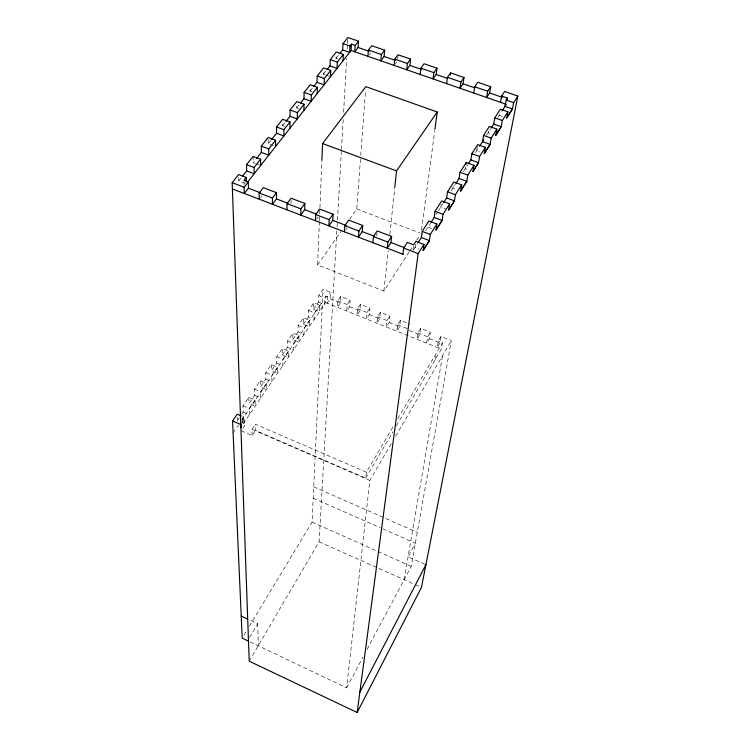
<?xml version="1.0" encoding="UTF-8"?>
<svg xmlns="http://www.w3.org/2000/svg" width="750" height="750" viewBox="0 0 750 750"><rect width="100%" height="100%" fill="white"/><g stroke="black" fill="none" stroke-linecap="round" stroke-linejoin="round"><path stroke-width="0.56" stroke-dasharray="3.75 2.81" d="M241.894 413.906L243.169 412.059L242.963 405.834L248.831 397.294L255.056 399.956L255.178 406.191L249 403.547L254.578 395.391L254.456 389.119L260.203 380.747L266.381 383.363L266.428 389.644L260.297 387.047L265.763 379.05L265.716 372.741L271.35 364.537L277.472 367.106L277.453 373.425L271.369 370.875L276.731 363.047L276.75 356.691L282.272 348.656L288.347 351.169L288.253 357.534L282.216 355.031L282.272 348.656M284.719 126.356L282.638 125.597L282.666 121.387M288.347 351.169L282.853 359.231L282.787 365.578L276.731 363.047M282.216 355.031L287.475 347.353L287.559 340.959L292.978 333.084L299.006 335.559L298.847 341.962L292.856 339.497L292.978 333.084M291 203.4L291.047 200.297M298.725 108.656L296.663 107.916L296.737 103.706M299.006 335.559L293.616 343.453L293.484 349.838L287.475 347.353M292.856 339.497L298.003 331.969L298.163 325.538L303.469 317.812L309.45 320.25L309.225 326.681L303.281 324.262L303.469 317.812M312.066 91.8L310.022 91.069L310.116 87.909M309.45 320.25L304.172 327.994L303.975 334.416L298.003 331.969M303.281 324.262L308.334 316.884L308.55 310.425L313.762 302.85L319.697 305.241L319.406 311.709L313.509 309.319L313.762 302.85M325.406 74.934L323.381 74.222L323.55 70.003M319.697 305.241L314.513 312.834L314.259 319.284L308.334 316.884M409.106 251.972L383.906 291.056L317.597 264.928L319.369 221.747M319.416 220.584L319.65 214.744M319.697 213.581L319.894 208.912M319.941 207.741L321.9 159.9M313.509 309.319L318.469 302.081L318.75 295.594L323.025 289.369L330.45 292.341L330.094 298.828L327.15 303.169L327.488 296.681L330.45 292.341M249.431 626.119L312.066 522.075L323.025 289.369M337.997 59.025L336 58.322L336.206 54.103M327.488 296.681L325.959 296.072L324.656 297.966L324.347 304.444L318.469 302.081M242.953 428.231L244.678 425.691L242.55 424.772L325.631 302.55L325.959 296.072M249.206 661.172L319.097 541.8L337.003 227.784M337.078 226.613L341.4 150.731M341.466 149.569L343.266 118.05M343.603 112.209L346.659 58.509M347.194 49.172L347.456 44.503M347.531 43.341L347.794 38.672M340.725 296.438L337.791 300.806L337.387 307.275L340.312 302.925L340.725 296.438L350.109 300.188L349.631 306.656L346.734 311.034L347.194 304.575L350.109 300.188M349.491 219.412L356.794 208.978L360.656 156.544M360.741 155.381L365.541 90.131M360.469 304.331L357.581 308.728L357.056 315.178L359.925 310.781L360.469 304.331L369.928 308.1L369.328 314.55L366.478 318.966L367.059 312.525L369.928 308.1M376.716 236.072L377.006 233.006M397.613 58.978L398.016 54.778M380.372 312.272L377.522 316.716L376.875 323.137L379.706 318.703L380.372 312.272L389.906 316.078L389.175 322.5L386.372 326.953L387.084 320.55L389.906 316.078M383.906 291.056L388.153 250.612M389.85 234.441L394.828 187.069M366.384 472.162L255.366 424.209L255.487 430.369L365.747 478.125L366.384 472.162L393.647 425.775M250.219 641.944L346.641 687.863L369.844 480.431L392.119 442.2M400.425 320.278L397.631 324.769L396.853 331.163L399.628 326.691L400.425 320.278L410.034 324.122M412.987 249.9L413.503 245.822M415.463 244.388L415.069 247.444L419.1 248.981M421.537 229.941L434.775 130.509M420.647 328.359L417.891 332.887L416.981 339.253L419.719 334.734L420.647 328.359L430.331 332.222L429.337 338.588L426.628 343.125L427.603 336.769L430.331 332.222M441.225 204.037L440.775 207.112L445.706 208.941M453.159 186.122L452.841 188.184L456.741 189.619M465.591 166.641L465.253 168.713L468.553 169.903M435.272 359.484L436.312 353.166M441.019 336.488L438.319 341.062L437.278 347.409L439.959 342.844L441.019 336.488L451.331 340.613L411.234 566.362L366.356 650.775M396.384 425.841L441.384 349.059L442.453 342.712L438.319 341.062M477.347 146.7L476.634 150.853L479.906 152.016M404.147 579.694L442.547 355.678M488.559 130.641L488.194 132.713L492.506 134.241M346.641 687.863L363.066 656.953M395.634 436.163L451.331 340.613M397.791 418.716L442.453 342.712M365.747 478.125L392.85 431.878M249.6 637.397L257.756 623.644L249.488 619.894M244.012 635.128L246.422 631.125M413.409 250.05L417.366 243.844M425.597 230.934L430.472 223.275M435.975 214.641L437.775 211.819M438.375 210.881L443.1 203.456M450.966 191.128L455.316 184.294M463.387 171.638L467.738 164.822M475.481 152.672L478.978 147.169M486.487 135.394L490.641 128.878M498 117.337L501.544 111.778M409.734 250.997L412.884 246.103M416.663 240.244L419.812 235.359M241.228 430.781L252.056 435.487L255.487 430.369M252.056 435.487L251.916 429.337L255.366 424.209M241.584 423.759L244.481 419.503L242.344 418.584L243.497 416.887L241.406 415.988M243.169 412.059L249.375 414.731L249.206 408.516L255.056 399.956M254.578 395.391L260.738 398.016L260.653 391.753L266.381 383.363M265.763 379.05L271.875 381.628L271.866 375.328L277.472 367.106M233.091 432.853L238.35 425.147M241.631 420.338L322.434 301.894M243.497 416.887L243.694 423.084L237.469 420.384L239.362 417.609M345.703 229.969L346.978 228.122M317.597 264.928L341.512 230.794M316.791 218.916L318.094 217.097M395.466 63.694L396.759 61.95M369.262 54.609L370.584 52.894M260.634 197.447L261.994 195.675M245.278 183.291L238.819 180.834L241.678 177.225M255.338 163.491L253.209 162.694L255.919 159.272M273.469 145.744L268.2 143.794L270.975 140.287M282.638 125.597L285.319 122.213M296.663 107.916L299.981 103.725M310.022 91.069L312.816 87.553M323.381 74.222L326.672 70.078M336 58.322L339.337 54.112M499.219 115.416L502.425 116.531M326.419 75.291L329.447 76.369M427.997 227.156L431.991 228.656M256.406 163.894L259.603 165.094M356.794 208.978L419.981 232.988M337.791 300.806L347.194 304.575M357.581 308.728L367.059 312.525M377.522 316.716L387.084 320.55M397.631 324.769L407.259 328.622M417.891 332.887L427.603 336.769M330.094 298.828L340.312 302.925M349.631 306.656L359.925 310.781M369.328 314.55L379.706 318.703M389.175 322.5L399.628 326.691M409.181 330.516L419.719 334.734M429.337 338.588L439.959 342.844M318.75 295.594L324.656 297.966M325.631 302.55L441.384 349.059M308.55 310.425L314.513 312.834M298.163 325.538L304.172 327.994M287.559 340.959L293.616 343.453M276.75 356.691L282.853 359.231M265.716 372.741L271.866 375.328M254.456 389.119L260.653 391.753M242.963 405.834L249.206 408.516M251.916 429.337L369.844 480.431M313.725 486.853L417.272 532.35M424.875 564.197L408.066 556.791L415.341 543.234L381.291 528.197M313.191 498.122L380.222 527.728M312.066 522.075L411.234 566.362M319.097 541.8L414.328 584.231M415.35 584.681L420.441 586.95M237.347 417.281L237.469 420.384M242.344 418.584L242.55 424.772M244.481 419.503L244.678 425.691M238.725 177.694L238.819 180.834M243.994 182.391L244.05 184.472M248.831 397.294L249 403.547M257.756 623.644L258.234 645.759M253.106 156.412L253.209 162.694M260.203 380.747L260.297 387.047M268.181 139.594L268.2 143.794M271.35 364.537L271.369 370.875"/><path stroke-width="1.12" d="M275.578 146.531L275.587 140.231L268.172 137.494L261.281 146.147L261.347 152.438L256.603 158.419M271.669 139.416L276.534 133.294L276.544 126.984L282.684 119.287L290.016 121.969L289.931 128.269M276.497 192.675L272.428 198.028L272.438 204.253L276.478 198.909L276.497 192.675L263.297 187.659L259.191 192.975L259.275 199.219M290.016 121.969L283.912 129.694L283.866 135.994L276.534 133.294M286.978 209.822L287.053 203.606L291.075 198.216L304.866 203.456L304.697 209.672L300.731 215.081L300.881 208.884L304.866 203.456M285.984 121.369L290.006 116.306L290.091 109.987L296.784 101.597L304.041 104.212L303.881 110.522M304.041 104.212L297.384 112.641L297.262 118.941L290.006 116.306M300.647 102.891L303.966 98.709L304.116 92.391L310.209 84.75L317.391 87.309L317.175 93.619M317.391 87.309L311.334 94.978L311.147 101.288L303.966 98.709M313.509 86.672L316.997 82.284L317.213 75.956L323.634 67.903L330.75 70.406L330.459 76.725M315.478 220.725L315.712 214.537L319.65 209.081L333.122 214.2L332.794 220.388L328.912 225.872L329.222 219.694L333.122 214.2M330.75 70.406L324.356 78.487L324.103 84.806L316.997 82.284M321.9 159.9L322.575 143.559L365.794 86.634L437.231 112.013L434.925 129.356M327.338 69.244L329.962 65.925L330.244 59.606L336.309 51.994L343.341 54.459L342.994 60.778M343.341 54.459L337.322 62.081L337.003 68.4L329.962 65.925M340.003 53.269L342.675 49.903L343.012 43.584L347.859 37.5L358.509 41.166L358.097 47.484L354.75 51.759L355.153 45.441L358.509 41.166M355.153 45.441L351.469 44.166L350.006 46.022L349.631 52.341L342.675 49.903M247.772 181.894L351.084 50.484L351.469 44.166M344.428 231.806L344.822 225.647L348.675 220.116L362.719 225.45L362.222 231.609L358.444 237.169L358.912 231.019L362.719 225.45M367.941 56.334L368.4 50.025L371.728 45.722L384.666 50.184L384.122 56.484L380.85 60.806L381.375 54.506L384.666 50.184M372.881 242.7L373.434 236.559L377.194 230.953L391.622 236.438L390.966 242.569L387.272 248.203L387.909 242.081L391.622 236.438M394.172 65.428L394.762 59.128L398.016 54.778L410.587 59.109L409.913 65.4L406.716 69.778L407.372 63.487L410.587 59.109M394.828 187.069L396.534 170.897L437.231 112.013M420.169 74.447L420.891 68.166L424.069 63.759L436.969 68.203L436.163 74.475L433.031 78.909L433.828 72.628L436.969 68.203M402.938 254.203L403.669 248.091L407.325 242.409L413.634 244.809L415.856 241.331L423.975 244.406L423.131 250.519L429.403 240.572L430.275 234.45L436.875 224.016L428.85 221.016L422.203 231.403L421.388 237.534L417.938 242.944M246.3 181.613L246.206 177.441L238.631 174.562L232.172 182.672L249.206 661.172L357.15 712.5L418.144 253.612L423.975 244.406M446.625 83.625L447.488 77.353L450.591 72.891L463.988 77.513L463.05 83.775L459.994 88.256L460.922 81.994L463.988 77.513M450.3 74.981L450.591 72.891M431.091 222.309L434.175 217.463L435.056 211.312L441.684 200.953L449.616 203.878L448.659 210.037L454.444 200.869L455.419 194.7L461.644 184.866L453.797 181.997L447.534 191.803L446.597 197.981L443.691 202.547M436.875 224.016L435.975 230.156L442.106 220.425L443.034 214.275L449.616 203.878M455.934 183.328L459.037 178.463L460.022 172.266L466.266 162.506L474.019 165.3L472.959 171.497L478.509 162.713L479.587 156.506L485.363 147.366L477.694 144.628L471.872 153.741L470.841 159.947L468.356 163.847M473.728 93.028L474.731 86.766L477.759 82.256L490.697 86.709L489.609 92.962L486.638 97.5L487.706 91.247L490.697 86.709M474.019 165.3L467.822 175.097L466.791 181.284L460.641 191.044L461.644 184.866M465.928 164.578L466.266 162.506M483.581 135.431L482.503 141.656L490.078 144.347L491.203 138.131L496.884 129.159L489.3 126.487L483.581 135.431L491.203 138.131M485.363 147.366L484.266 153.572L490.078 144.347L484.266 153.544M491.25 127.912L493.706 124.078L494.831 117.844L500.372 109.181L507.872 111.787L506.691 118.012L512.438 108.9L513.647 102.666L517.828 96.056L504.6 91.5L501.656 96.066L500.512 102.309M507.872 111.787L502.369 120.488L501.206 126.694L495.741 135.384L496.884 129.159M501.656 96.066L507.469 98.081L506.184 100.088L505.012 106.322L512.438 108.9L506.691 118.012M507.075 100.163L507.469 98.081M517.828 96.056L421.462 587.409L357.15 712.5M359.85 692.166L425.925 564.656M423.15 250.425L429.422 240.478M435.994 230.062L442.125 220.35M448.669 209.972L454.453 200.803L446.597 197.981M460.65 190.978L466.8 181.228M472.969 171.45L478.509 162.666L470.841 159.947M495.741 135.356L501.206 126.694L493.706 124.078M479.569 146.25L483.637 139.866M502.116 110.869L505.866 104.991M248.212 640.988L242.203 638.128L232.566 420.956L237.225 414.188L241.406 415.988M248.287 181.959L248.428 188.212L244.303 193.491L244.144 187.238L248.287 181.959L243.938 180.3L246.206 177.441M246.684 170.925L254.175 173.756L254.072 167.484L260.597 159.216L253.106 156.412L246.534 164.644L246.684 170.925L242.391 176.325M261.347 152.438L268.753 155.203L268.734 148.912L275.587 140.231M368.4 50.025L381.375 54.506M394.762 59.128L407.372 63.487M420.891 68.166L433.828 72.628M447.488 77.353L460.922 81.994M474.731 86.766L487.706 91.247M358.097 47.484L369.056 51.272M384.122 56.484L395.194 60.309M409.913 65.4L421.266 69.328M436.163 74.475L447.628 78.441M463.05 83.775L474.637 87.778M489.609 92.962L502.378 97.378M506.184 100.088L513.647 102.666M351.084 50.484L506.297 104.316M343.012 43.584L350.006 46.022M330.244 59.606L337.322 62.081M494.831 117.844L502.369 120.488M317.213 75.956L324.356 78.487M304.116 92.391L311.334 94.978M471.872 153.741L479.587 156.506M290.091 109.987L297.384 112.641M460.022 172.266L467.822 175.097M459.037 178.463L466.791 181.284M276.544 126.984L283.912 129.694M447.534 191.803L455.419 194.7M322.575 143.559L396.534 170.897M261.281 146.147L268.734 148.912M435.056 211.312L443.034 214.275M434.175 217.463L442.106 220.425M246.534 164.644L254.072 167.484M422.203 231.403L430.275 234.45M421.388 237.534L429.403 240.572M248.428 188.212L260.156 192.684M276.478 198.909L287.878 203.259M304.697 209.672L316.247 214.078M332.794 220.388L346.191 225.497M362.222 231.609L374.559 236.316M390.966 242.569L404.503 247.734M232.172 182.672L244.144 187.238M259.191 192.975L272.428 198.028M287.053 203.606L300.881 208.884M315.712 214.537L329.222 219.694M344.822 225.647L358.912 231.019M373.434 236.559L387.909 242.081M403.669 248.091L418.144 253.612M232.397 188.934L403.181 254.297M232.566 420.956L241.003 424.613L241.116 427.697M241.228 616.144L247.425 618.956M260.597 159.216L260.663 165.497"/></g></svg>
